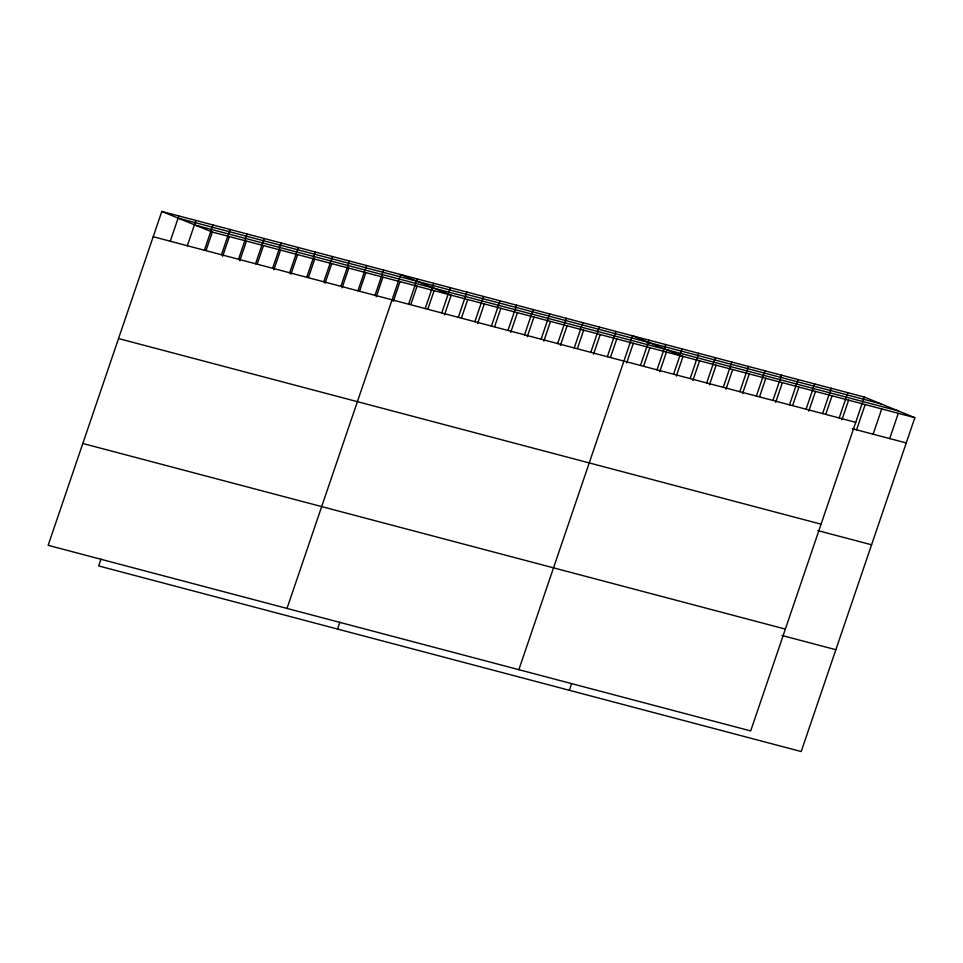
<?xml version="1.0" encoding="UTF-8"?>
<svg xmlns="http://www.w3.org/2000/svg" width="963" height="963" viewBox="0 0 963 963"><rect width="100%" height="100%" fill="white"/><g stroke="black" fill="none" stroke-linecap="round" stroke-linejoin="round"><path stroke-width="1.44" d="M864.341 397.057L161.808 211.451L48.15 545.323L750.683 730.929L864.341 397.057L914.85 417.677L801.192 751.549L98.659 565.943L100.971 559.154M170.27 241.232L178.865 215.953M187.328 245.734L195.934 220.467M204.385 250.248L212.992 224.969M206.106 250.32L212.317 232.071L914.85 417.677M221.454 254.75L230.049 229.483M222.682 256.23L229.375 236.573M238.511 259.264L247.118 233.985M239.751 260.744L246.444 241.087M255.568 263.766L264.175 238.499M257.29 263.85L263.501 245.589M272.637 268.28L281.244 243.001M273.865 269.76L280.558 250.103M289.694 272.782L298.301 247.515M290.934 274.262L297.627 254.605M306.764 277.296L315.358 252.017M308.473 277.368L314.684 259.119M323.821 281.798L332.428 256.531M325.049 283.278L331.741 263.621M340.878 286.312L349.485 261.033M342.118 287.793L348.811 268.135M357.947 290.814L366.542 265.547M359.656 290.886L365.868 272.637M375.004 295.328L383.611 270.049M376.244 296.809L382.925 277.151M287.01 608.423L400.668 274.563L451.178 295.184L444.485 314.829M393.301 301.311L399.994 281.653M408.625 304.212L417.232 278.933M410.84 304.416L417.051 286.167M425.189 308.581L433.795 283.303M427.897 308.918L434.12 290.67M441.74 312.951L450.347 287.684M337.519 629.044L339.831 622.254M458.304 317.333L466.911 292.054M461.518 317.802L467.741 299.553M474.867 321.702L483.474 296.435M477.6 323.58L484.293 303.923M491.419 326.084L500.026 300.805M494.645 326.553L500.856 308.304M507.983 330.453L516.589 305.187M510.727 332.331L517.42 312.674M524.546 334.835L533.153 309.556M527.279 336.713L533.971 317.056M541.11 339.205L549.704 313.938M543.842 341.083L550.535 321.425M557.661 343.586L566.268 318.308M560.406 345.464L567.099 325.807M574.225 347.956L582.832 322.689M577.439 348.437L583.65 330.177M590.788 352.338L599.383 327.059M593.521 354.215L600.214 334.558M607.34 356.707L615.947 331.441M610.566 357.177L616.777 338.928M518.852 669.682L632.51 335.81L683.008 356.43L676.327 376.088M626.648 362.967L633.329 343.31M640.467 365.459L649.062 340.18M643.681 365.928L649.893 347.679M657.019 369.828L665.626 344.561M659.763 371.706L666.456 352.061M673.582 374.21L682.189 348.931M569.35 690.302L571.661 683.513M690.146 378.579L698.741 353.313M692.879 380.457L699.571 360.8M706.698 382.961L715.304 357.682M709.442 384.839L716.135 365.182M723.261 387.331L731.868 362.064M726.006 389.208L732.699 369.551M739.825 391.712L748.42 366.434M742.557 393.59L749.25 373.933M756.376 396.082L764.983 370.815M759.602 396.563L765.814 378.303M772.94 400.464L781.547 375.185M775.684 402.341L782.377 382.684M789.504 404.833L798.098 379.566M792.718 405.315L798.929 387.054M806.055 409.215L814.662 383.936M808.8 411.093L815.492 391.435M822.619 413.584L831.225 388.318M825.833 414.054L832.056 395.805M839.182 417.966L847.789 392.687M841.915 419.844L848.608 400.187M856.564 429.835L865.171 404.556M873.128 434.205L881.735 408.938M889.692 438.586L898.286 413.308M178.48 218.252L881.013 403.87M195.645 225.27L898.178 410.876M153.201 236.717L855.734 422.336M852.424 428.74L906.243 442.956M118.533 338.555L821.066 524.173M817.756 530.577L871.575 544.793M82.818 443.486L785.351 629.092M782.04 635.496L835.86 649.712M161.808 211.451L212.317 232.071"/></g></svg>
